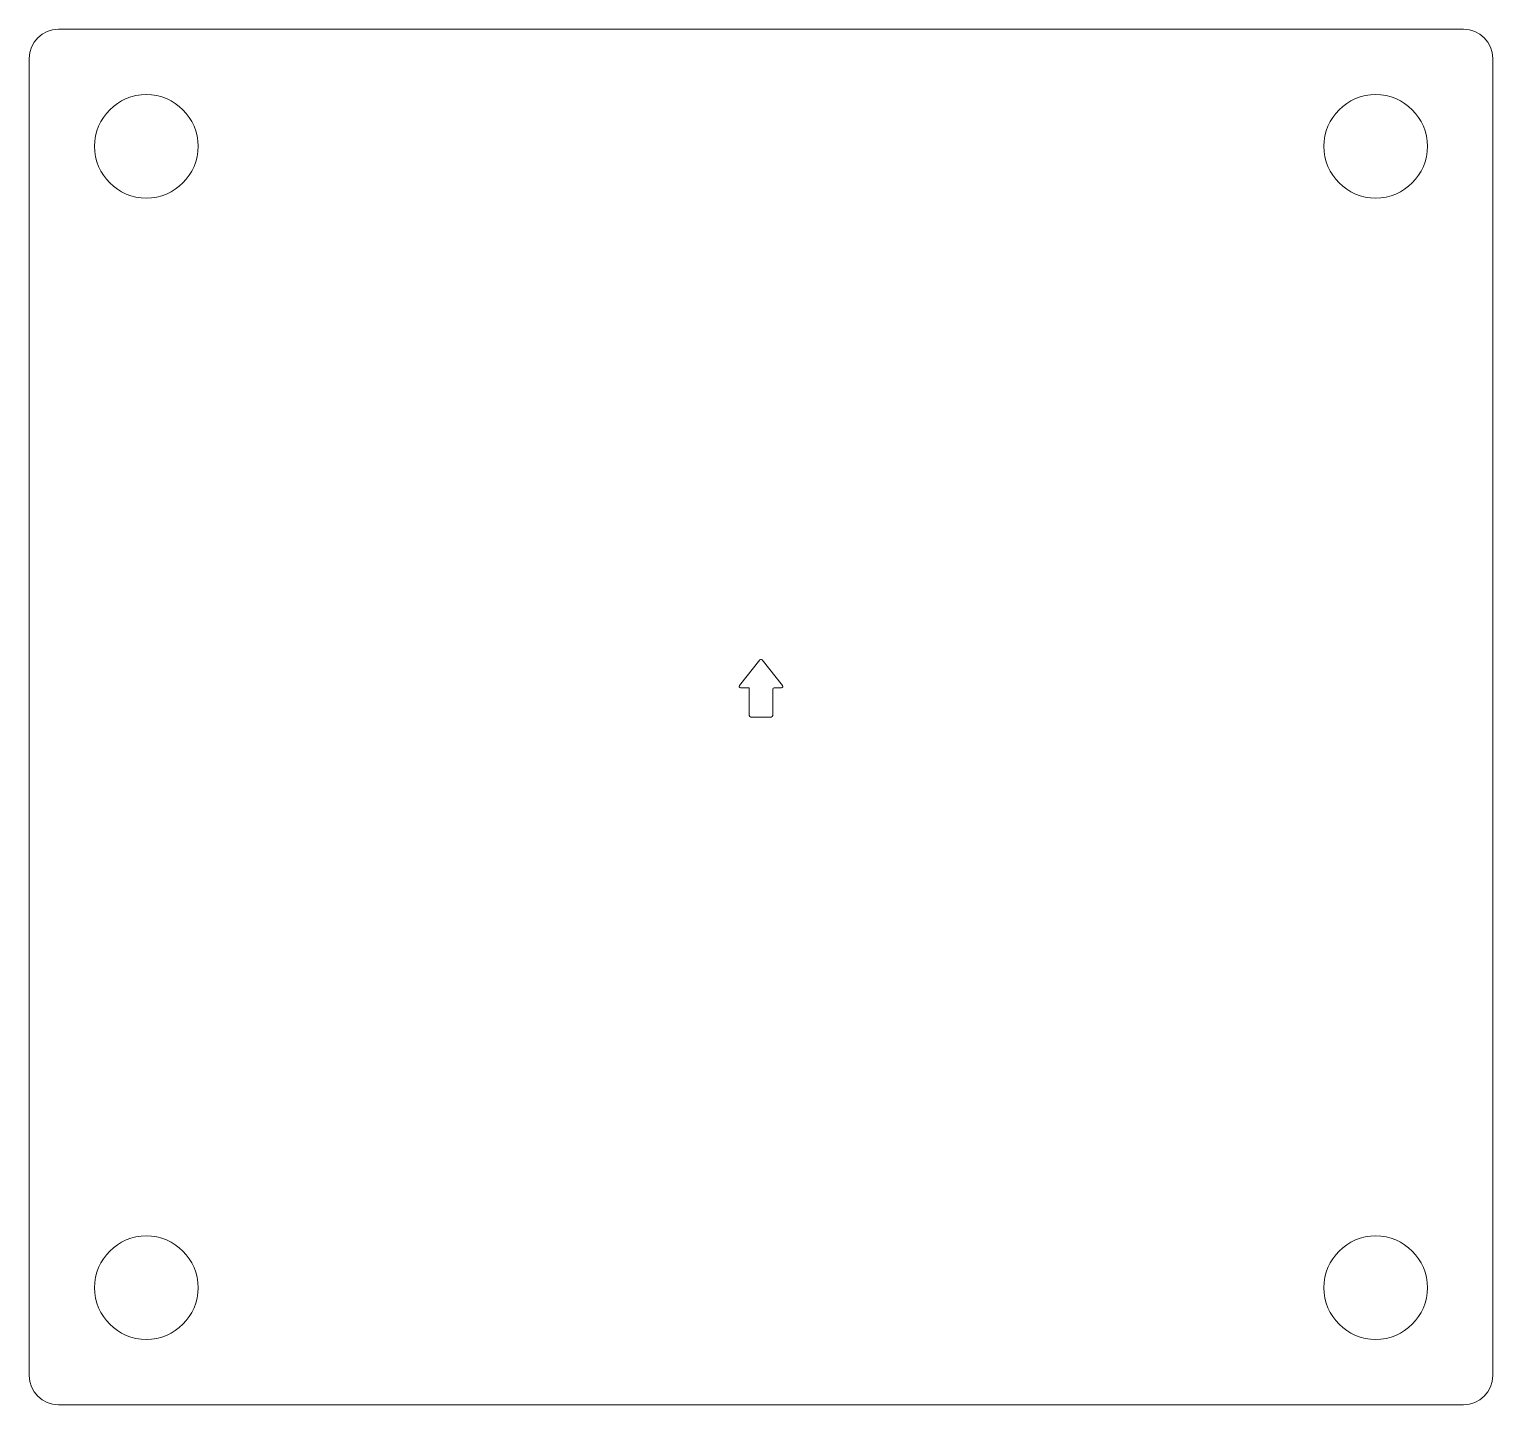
# Model space of a CAD drawing. Header units: inches. Extents: x 0 to 2.5, y 0 to 2.35.
import ezdxf

# ---------------------------------------------------------------- set-up
doc = ezdxf.new("R2010")
doc.units = ezdxf.units.IN
doc.header["$MEASUREMENT"] = 0

msp = doc.modelspace()

# ---------------------------------------------------------------- linework, layer by layer
at = {"color": 7, "linetype": 'Continuous', "lineweight": 15}
for p, q in [((2.45, 2.35), (0.05, 2.35)), ((0, 2.3), (0, 0.05)), ((2.5, 0.05), (2.5, 2.3)), ((1.248, 1.2726), (1.2132, 1.2291)), ((1.2868, 1.2291), (1.252, 1.2726)), ((1.2152, 1.225), (1.23, 1.225)), ((1.23, 1.225), (1.23, 1.1775)), ((1.2725, 1.225), (1.2848, 1.225)), ((1.27, 1.1775), (1.27, 1.2225)), ((1.2325, 1.175), (1.2675, 1.175)), ((0.05, 0), (2.45, 0))]:
    msp.add_line(p, q, dxfattribs=at)
for centre in [(0.2, 2.15), (2.3, 2.15), (0.2, 0.2), (2.3, 0.2)]:
    msp.add_circle(centre, 0.0885, dxfattribs=at)
for centre, radius, start, end in [((0.05, 2.3), 0.05, 90, 180), ((2.45, 2.3), 0.05, 360, 90), ((1.25, 1.271), 0.0025, 38.6598, 141.3402), ((1.2152, 1.2275), 0.0025, 141.3402, 270), ((1.2725, 1.2225), 0.0025, 90, 180), ((1.2848, 1.2275), 0.0025, 270, 38.6598), ((1.2325, 1.1775), 0.0025, 180, 270), ((1.2675, 1.1775), 0.0025, 270, 0), ((0.05, 0.05), 0.05, 180, 270), ((2.45, 0.05), 0.05, 270, 0)]:
    msp.add_arc(centre, radius, start, end, dxfattribs=at)

doc.saveas('drawing.dxf')
